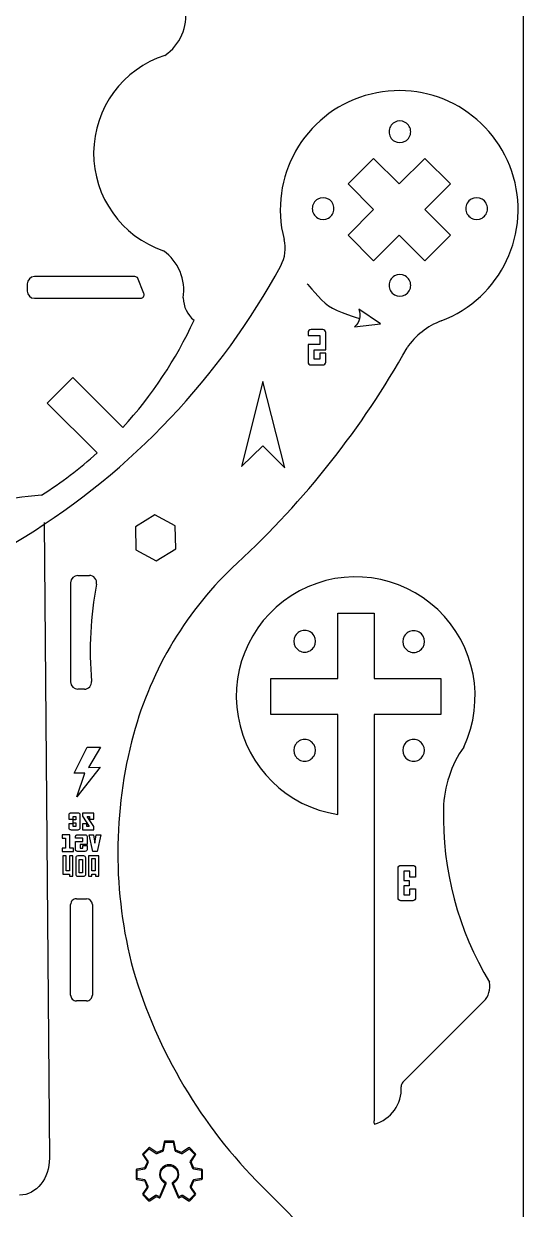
# Model space of a CAD drawing. Extents: x 88 to 1548, y 169 to 1230.
# Drawn here: x 908 to 1094.8, y 420.2 to 855.4 of the extents above; entities that cross this region are included whole.
import ezdxf

# ---------------------------------------------------------------- set-up
doc = ezdxf.new("R2010")
doc.units = 0
doc.layers.add('corte', color=7, linetype='CONTINUOUS')
doc.layers.add('Grabado', color=7, linetype='CONTINUOUS')

msp = doc.modelspace()

# ---------------------------------------------------------------- linework, layer by layer
at = {"layer": 'corte', "color": 1}
for points in [[(1050.131625, 815.74332)], [(1027.095675, 796.580947), (1036.4913, 787.18533), (1027.095675, 777.78972), (1036.4913, 768.39411), (1045.886925, 777.78972), (1055.28255, 768.39411), (1064.678175, 777.78972), (1055.28255, 787.18533), (1064.678175, 796.580947), (1055.28255, 805.976557), (1045.886925, 796.580947), (1036.4913, 805.976557)], [(1021.94475, 787.556482)], [(1078.318425, 787.556482)], [(1050.131625, 759.369645)], [(963.825675, 662.669452), (963.621075, 671.105602), (956.2128, 675.14646), (949.0092, 670.751167), (949.213875, 662.315017), (956.622075, 658.27416)], [(1011.19965, 632.705857)], [(1051.2213, 632.592375)], [(1011.159975, 592.684207)], [(1051.181625, 592.684207)]]:
    msp.add_lwpolyline(points, close=True, dxfattribs=at)
for points in [[(948.428025, 762.590295), (911.959425, 762.590295)], [(952.1211, 756.44352), (949.79535, 762.21162)], [(909.30195, 759.93282), (909.30195, 757.275345)], [(911.959425, 754.61787), (950.888775, 754.61787)], [(944.3841, 707.23434), (926.03205, 725.553922), (916.6365, 716.158305), (934.988475, 697.83873)], [(927.8949, 652.877175), (932.110275, 652.877175)], [(925.237425, 650.2197), (925.237425, 613.780852)], [(1023.35715, 639.004087), (1036.644525, 639.004087)], [(1023.35715, 615.086767), (1023.35715, 639.004087)], [(1036.644525, 639.004087), (1036.644525, 615.086767)], [(998.77545, 615.086767), (1023.35715, 615.086767)], [(998.77545, 601.79937), (998.77545, 615.086767)], [(1036.644525, 615.086767), (1061.226225, 615.086767)], [(1061.226225, 615.086767), (1061.226225, 601.79937)], [(930.279525, 611.1234), (927.8949, 611.1234)], [(1023.35715, 601.79937), (998.77545, 601.79937)], [(1023.35715, 565.167682), (1023.35715, 601.79937)], [(1036.644525, 601.79937), (1036.644525, 452.786085)], [(1061.226225, 601.79937), (1036.644525, 601.79937)], [(925.237425, 498.8673), (925.237425, 532.097925)], [(927.36345, 534.223875), (931.0839, 534.223875)], [(933.20985, 532.097925), (933.20985, 498.8673)], [(931.0839, 496.741275), (927.36345, 496.741275)], [(1047.26805, 466.865182), (1076.889075, 496.486192)], [(995.435325, 428.68755), (1016.4393, 407.683575)]]:
    msp.add_lwpolyline(points, dxfattribs=at)
for points in [[(959.892225, 843.80649), (965.446205, 847.653399), (968.356927, 854.302825), (967.415475, 860.993047)], [(959.892225, 843.80649), (944.380275, 838.808876), (933.81999, 824.429257), (933.693591, 808.132609)], [(1087.258222, 801.149016), (1079.743065, 823.414722), (1055.953789, 835.739049), (1033.430549, 829.035104)], [(1033.430549, 829.035104), (1010.907309, 822.331159), (997.729611, 799.003773), (1003.61355, 776.252542)], [(1044.15225, 819.195513), (1042.9189, 818.483438), (1042.159125, 817.16747), (1042.159125, 815.74332)], [(1048.1385, 819.195513), (1046.90515, 819.907588), (1045.3856, 819.907588), (1044.15225, 819.195513)], [(1050.131625, 815.74332), (1050.131625, 817.16747), (1049.37185, 818.483438), (1048.1385, 819.195513)], [(1042.159125, 815.74332), (1042.159125, 814.319169), (1042.9189, 813.0032), (1044.15225, 812.291125)], [(1048.1385, 812.291125), (1049.37185, 813.0032), (1050.131625, 814.319169), (1050.131625, 815.74332)], [(1044.15225, 812.291125), (1045.3856, 811.57905), (1046.90515, 811.57905), (1048.1385, 812.291125)], [(933.693591, 808.132609), (933.567193, 791.83596), (943.903161, 777.294268), (959.335725, 772.056645)], [(1061.339625, 746.34684), (1083.318589, 754.663351), (1094.773379, 778.883311), (1087.258222, 801.149016)], [(1015.963086, 791.015408), (1014.728556, 790.301535), (1013.969424, 788.982551), (1013.972325, 787.556482)], [(1019.953989, 791.015408), (1018.719458, 791.729281), (1017.197617, 791.729281), (1015.963086, 791.015408)], [(1021.94475, 787.556482), (1021.947651, 788.982551), (1021.188519, 790.301535), (1019.953989, 791.015408)], [(1072.336761, 791.015408), (1071.102231, 790.301535), (1070.343099, 788.982551), (1070.346, 787.556482)], [(1076.327664, 791.015408), (1075.093133, 791.729281), (1073.571292, 791.729281), (1072.336761, 791.015408)], [(1078.318425, 787.556482), (1078.321326, 788.982551), (1077.562194, 790.301535), (1076.327664, 791.015408)], [(1013.972325, 787.556482), (1013.969424, 786.130414), (1014.728556, 784.811429), (1015.963086, 784.097556)], [(1015.963086, 784.097556), (1017.197617, 783.383683), (1018.719458, 783.383683), (1019.953989, 784.097556)], [(1019.953989, 784.097556), (1021.188519, 784.811429), (1021.947651, 786.130414), (1021.94475, 787.556482)], [(1070.346, 787.556482), (1070.343099, 786.130414), (1071.102231, 784.811429), (1072.336761, 784.097556)], [(1072.336761, 784.097556), (1073.571292, 783.383683), (1075.093133, 783.383683), (1076.327664, 784.097556)], [(1076.327664, 784.097556), (1077.562194, 784.811429), (1078.321326, 786.130414), (1078.318425, 787.556482)], [(1002.42765, 766.587315), (1004.031773, 769.542912), (1004.455558, 772.99681), (1003.61355, 776.252542)], [(966.59145, 754.755495), (967.636556, 761.43029), (964.829341, 768.124047), (959.335725, 772.056645)], [(908.235, 666.981037), (947.783785, 691.398125), (980.256447, 725.73712), (1002.42765, 766.587315)], [(911.959425, 762.590295), (910.491743, 762.590292), (909.301953, 761.400501), (909.30195, 759.93282)], [(949.79535, 762.21162), (949.382315, 762.459426), (948.909695, 762.590317), (948.428025, 762.590295)], [(1044.15225, 762.821838), (1042.9189, 762.109763), (1042.159125, 760.793795), (1042.159125, 759.369645)], [(1048.1385, 762.821838), (1046.90515, 763.533913), (1045.3856, 763.533913), (1044.15225, 762.821838)], [(1050.131625, 759.369645), (1050.131625, 760.793795), (1049.37185, 762.109763), (1048.1385, 762.821838)], [(909.30195, 757.275345), (909.301953, 755.807663), (910.491743, 754.617873), (911.959425, 754.61787)], [(1042.159125, 759.369645), (1042.159125, 757.945494), (1042.9189, 756.629525), (1044.15225, 755.91745)], [(1048.1385, 755.91745), (1049.37185, 756.629525), (1050.131625, 757.945494), (1050.131625, 759.369645)], [(950.888775, 754.61787), (951.330336, 754.617871), (951.743051, 754.837225), (951.990094, 755.203211)], [(951.990094, 755.203211), (952.237137, 755.569197), (952.286231, 756.033998), (952.1211, 756.44352)], [(966.59145, 754.755495), (966.625083, 751.578534), (968.078018, 748.583166), (970.5522, 746.59002)], [(1044.15225, 755.91745), (1045.3856, 755.205375), (1046.90515, 755.205375), (1048.1385, 755.91745)], [(944.3841, 707.23434), (955.129691, 718.88923), (963.961779, 732.172303), (970.5522, 746.59002)], [(1061.339625, 746.34684), (1056.232064, 744.414216), (1051.843902, 740.954999), (1048.772175, 736.439835)], [(986.443425, 657.44556), (1011.23636, 680.342974), (1032.270079, 707.000711), (1048.772175, 736.439835)], [(914.5668, 682.373145), (921.802167, 686.93717), (928.634251, 692.111191), (934.988475, 697.83873)], [(914.5668, 682.373145), (901.529083, 681.393508), (888.731614, 678.337112), (876.658275, 673.31952)], [(757.173, 666.981037), (803.470569, 638.3973), (861.937431, 638.3973), (908.235, 666.981037)], [(986.443425, 657.44556), (968.056256, 640.464157), (954.839243, 618.634735), (948.3144, 594.471075)], [(927.8949, 652.877175), (926.427218, 652.877172), (925.237428, 651.687381), (925.237425, 650.2197)], [(934.156634, 651.915207), (933.651759, 652.524544), (932.901597, 652.877186), (932.110275, 652.877175)], [(1060.095409, 640.33081), (1046.390567, 653.335288), (1025.896938, 656.099383), (1009.236506, 647.190445)], [(934.721475, 649.725705), (932.495289, 637.958475), (931.891552, 625.941749), (932.9271, 614.010645)], [(934.721475, 649.725705), (934.868571, 650.503235), (934.66151, 651.305871), (934.156634, 651.915207)], [(1009.236506, 647.190445), (992.576075, 638.281508), (983.495192, 619.702848), (986.700538, 601.083909)], [(1069.611, 589.901295), (1077.634565, 607.005725), (1073.800251, 627.326333), (1060.095409, 640.33081)], [(1011.19965, 632.705857), (1009.774928, 632.706731), (1008.458057, 631.947153), (1007.745444, 630.713453)], [(1014.653856, 630.713453), (1013.941243, 631.947153), (1012.624372, 632.706731), (1011.19965, 632.705857)], [(1051.2213, 632.592375), (1049.796578, 632.593249), (1048.479707, 631.833671), (1047.767094, 630.599971)], [(1054.675506, 630.599971), (1053.962893, 631.833671), (1052.646022, 632.593249), (1051.2213, 632.592375)], [(1007.745444, 630.713453), (1007.032831, 629.479754), (1007.032831, 627.959521), (1007.745444, 626.725821)], [(1007.745444, 626.725821), (1008.458057, 625.492121), (1009.774928, 624.732543), (1011.19965, 624.733417)], [(1011.19965, 624.733417), (1012.624372, 624.732543), (1013.941243, 625.492121), (1014.653856, 626.725821)], [(1014.653856, 626.725821), (1015.366469, 627.959521), (1015.366469, 629.479754), (1014.653856, 630.713453)], [(1047.767094, 630.599971), (1047.054481, 629.366271), (1047.054481, 627.846038), (1047.767094, 626.612338)], [(1054.675506, 626.612338), (1055.388119, 627.846038), (1055.388119, 629.366271), (1054.675506, 630.599971)], [(1047.767094, 626.612338), (1048.479707, 625.378639), (1049.796578, 624.619061), (1051.2213, 624.619935)], [(1051.2213, 624.619935), (1052.646022, 624.619061), (1053.962893, 625.378639), (1054.675506, 626.612338)], [(925.237425, 613.780852), (925.23744, 612.313179), (926.427227, 611.123403), (927.8949, 611.1234)], [(932.238228, 611.984811), (932.741579, 612.533727), (932.991492, 613.268671), (932.9271, 614.010645)], [(930.279525, 611.1234), (931.024287, 611.123387), (931.734877, 611.435895), (932.238228, 611.984811)], [(986.700538, 601.083909), (989.905885, 582.46497), (1004.676692, 567.992502), (1023.35715, 565.167682)], [(948.3144, 594.471075), (940.684519, 566.215111), (940.637644, 536.447152), (948.1785, 508.1673)], [(1011.159975, 592.684207), (1009.735253, 592.685081), (1008.418382, 591.925503), (1007.705769, 590.691803)], [(1014.614181, 590.691803), (1013.901568, 591.925503), (1012.584697, 592.685081), (1011.159975, 592.684207)], [(1051.181625, 592.684207), (1049.756903, 592.685081), (1048.440032, 591.925503), (1047.727419, 590.691803)], [(1054.635831, 590.691803), (1053.923218, 591.925503), (1052.606347, 592.685081), (1051.181625, 592.684207)], [(1007.705769, 590.691803), (1006.993156, 589.458104), (1006.993156, 587.937871), (1007.705769, 586.704171)], [(1014.614181, 586.704171), (1015.326794, 587.937871), (1015.326794, 589.458104), (1014.614181, 590.691803)], [(1047.727419, 590.691803), (1047.014806, 589.458104), (1047.014806, 587.937871), (1047.727419, 586.704171)], [(1054.635831, 586.704171), (1055.348444, 587.937871), (1055.348444, 589.458104), (1054.635831, 590.691803)], [(1069.611, 589.901295), (1064.929607, 583.267037), (1062.330686, 575.388578), (1062.1458, 567.271027)], [(1007.705769, 586.704171), (1008.418382, 585.470471), (1009.735253, 584.710893), (1011.159975, 584.711767)], [(1011.159975, 584.711767), (1012.584697, 584.710893), (1013.901568, 585.470471), (1014.614181, 586.704171)], [(1047.727419, 586.704171), (1048.440032, 585.470471), (1049.756903, 584.710893), (1051.181625, 584.711767)], [(1051.181625, 584.711767), (1052.606347, 584.710893), (1053.923218, 585.470471), (1054.635831, 586.704171)], [(1062.1458, 567.271027), (1061.635224, 544.85214), (1067.514115, 522.750747), (1079.0958, 503.548357)], [(925.860138, 533.601215), (925.461431, 533.202522), (925.237434, 532.661772), (925.237425, 532.097925)], [(927.36345, 534.223875), (926.799603, 534.223885), (926.258845, 533.999908), (925.860138, 533.601215)], [(933.20985, 532.097925), (933.209831, 533.272047), (932.258022, 534.223856), (931.0839, 534.223875)], [(948.1785, 508.1673), (957.053656, 478.146583), (973.299252, 450.823631), (995.435325, 428.68755)], [(1076.889075, 496.486192), (1078.738604, 498.335721), (1079.563253, 500.974838), (1079.0958, 503.548357)], [(925.237425, 498.8673), (925.237414, 498.303439), (925.461402, 497.76267), (925.860111, 497.363961)], [(925.860111, 497.363961), (926.258821, 496.965252), (926.79959, 496.741264), (927.36345, 496.741275)], [(931.0839, 496.741275), (931.647747, 496.741284), (932.188497, 496.96528), (932.58719, 497.363988)], [(932.58719, 497.363988), (932.985883, 497.762695), (933.209861, 498.303452), (933.20985, 498.8673)], [(1047.26805, 466.865182), (1046.811273, 466.408387), (1046.586966, 465.768686), (1046.65845, 465.12666)], [(1036.876725, 451.508467), (1042.901167, 453.229739), (1046.951023, 458.867979), (1046.65845, 465.12666)], [(1036.644525, 452.786085), (1036.494386, 452.348817), (1036.582327, 451.864942), (1036.876725, 451.508467)]]:
    msp.add_open_spline(points, degree=3, dxfattribs=at)
at = {"layer": 'Grabado', "color": 2}
msp.add_lwpolyline([(294.476386, 1112.399637), (1091.43413, 1112.399637), (1091.43413, 315.441893), (294.476386, 315.441893)], close=True, dxfattribs=at)
at = {"layer": 'Grabado', "color": 5}
for points in [[(1029.495483, 744.162828), (1039.039233, 745.250328), (1031.070483, 750.604391)], [(1012.449738, 742.073906), (1012.449738, 740.993906), (1016.769738, 740.993906), (1016.769738, 737.609906)], [(1017.849738, 743.153913), (1013.529738, 743.153913)], [(1018.929738, 731.237906), (1018.929738, 734.495906), (1016.769738, 734.495906), (1016.769738, 732.335906), (1014.609738, 732.335906), (1014.609738, 735.701906), (1018.929738, 735.701906), (1018.929738, 742.073906)], [(1016.769738, 737.609906), (1012.449738, 737.609906), (1012.449738, 731.237906)], [(1013.529738, 730.157906), (1017.849738, 730.157906)], [(915.460291, 672.305278), (917.444806, 438.966965)], [(924.56725, 565.041266), (924.56725, 563.456891)], [(924.56725, 563.456891), (926.1985, 563.456891), (926.1985, 564.422516), (927.1735, 564.422516), (927.1735, 563.147516), (926.001625, 563.147516), (926.001625, 562.050641), (927.1735, 562.050641), (927.1735, 560.775641), (926.1985, 560.775641), (926.1985, 561.750641), (924.56725, 561.750641), (924.56725, 560.166266)], [(927.97975, 565.650641), (925.382875, 565.650641)], [(928.786, 560.166266), (928.786, 565.041266)], [(925.382875, 559.556891), (927.97975, 559.556891)], [(929.663733, 555.178766), (929.663733, 556.463141), (927.057483, 556.463141), (927.057483, 557.072516)], [(927.873108, 557.681891), (930.469983, 557.681891)], [(931.276233, 557.072516), (931.276233, 554.081891), (928.688733, 554.081891), (928.688733, 552.806891), (929.663733, 552.806891), (929.663733, 553.781891), (931.276233, 553.781891), (931.276233, 552.197516)], [(927.057483, 552.197516), (927.057483, 555.178766), (929.663733, 555.178766)], [(930.469983, 551.588141), (927.873108, 551.588141)], [(1045.462075, 534.539208), (1045.462075, 545.375208)], [(1046.542075, 546.455208), (1050.862075, 546.455208)], [(1051.942075, 545.375208), (1051.942075, 542.117208), (1049.782075, 542.117208), (1049.782075, 544.277208), (1047.622075, 544.277208), (1047.622075, 540.911208), (1049.566075, 540.911208), (1049.566075, 539.003208), (1047.622075, 539.003208), (1047.622075, 535.637208), (1049.782075, 535.637208), (1049.782075, 537.797208), (1051.942075, 537.797208)], [(1051.942075, 537.797208), (1051.942075, 534.539208)], [(1050.862075, 533.459208), (1046.542075, 533.459208)]]:
    msp.add_lwpolyline(points, dxfattribs=at)
for points in [[(1029.495483, 744.162828)], [(995.821308, 724.119663), (988.03537, 692.848413), (995.821308, 700.488101), (1003.884745, 692.423726)], [(931.36564, 589.800303), (936.204865, 589.800303), (931.829665, 582.441971), (936.07234, 582.508271), (927.454465, 571.603361), (930.503815, 580.353806), (926.59264, 580.353806)], [(929.547723, 565.650641), (929.547723, 564.525641), (932.050848, 560.775641), (931.178973, 560.775641), (931.178973, 561.750641), (929.547723, 561.750641), (929.547723, 559.556891), (933.766473, 559.556891), (933.766473, 560.681891), (931.272723, 564.422516), (932.153973, 564.422516), (932.153973, 563.456891), (933.766473, 563.456891), (933.766473, 565.650641)], [(922.077018, 556.453766), (923.380143, 556.453766), (923.380143, 552.806891), (922.077018, 552.806891), (922.077018, 551.588141), (926.295768, 551.588141), (926.295768, 552.806891), (925.002018, 552.806891), (925.002018, 557.681891), (922.077018, 557.681891)], [(932.00983, 557.681891), (933.650455, 557.681891), (934.14733, 554.644391), (934.662955, 557.681891), (936.294205, 557.681891), (934.944205, 551.588141), (933.369205, 551.588141)]]:
    msp.add_lwpolyline(points, close=True, dxfattribs=at)
at = {"layer": 'Grabado', "color": 7}
for points in [[(924.795085, 548.996996), (924.795085, 544.500746), (923.557585, 544.500746), (923.557585, 549.945746), (922.320085, 549.945746), (922.320085, 543.263246), (924.877585, 543.263246), (924.877585, 542.479496), (926.05321, 542.479496), (926.05321, 549.945746), (924.795085, 549.945746)], [(928.331628, 543.706683), (928.331628, 548.677308), (929.569128, 548.677308), (929.569128, 543.706683)], [(930.064128, 549.925121)], [(931.82692, 549.945746), (931.82692, 542.479496), (933.06442, 542.479496), (933.06442, 543.263246), (934.38442, 543.263246), (934.38442, 542.479496), (935.560045, 542.479496), (935.560045, 549.945746)], [(934.30192, 548.996996), (934.30192, 544.500746), (933.06442, 544.500746), (933.06442, 548.996996)]]:
    msp.add_lwpolyline(points, close=True, dxfattribs=at)
for points in [[(927.094128, 549.182621), (927.094128, 543.211683)], [(930.064128, 549.925121), (927.836628, 549.925121)], [(930.806628, 543.211683), (930.806628, 549.182621)], [(927.836628, 542.479496), (930.187878, 542.479496)], [(959.57359, 444.967458), (959.57359, 444.964458), (959.00524, 441.913188), (959.00524, 441.910188)], [(959.369515, 441.851831), (959.930515, 444.872336), (959.933665, 444.872238)], [(962.944915, 445.247523), (959.91274, 445.247523), (959.914915, 445.247238)], [(959.933665, 444.872238), (962.920465, 444.872238), (963.484465, 441.845876), (963.484465, 441.845876)], [(959.941165, 444.894213), (959.941165, 444.888213)], [(959.941165, 444.886713), (959.941165, 444.894213)], [(963.85459, 441.916473), (963.28774, 444.956021)], [(951.71509, 440.156531), (953.41579, 437.676551)], [(953.881165, 442.731828), (953.894665, 442.746453), (951.74284, 440.601918), (951.74284, 440.598918)], [(953.72404, 437.867321), (953.72404, 437.873321), (952.018915, 440.357696), (954.13414, 442.465608), (956.650765, 440.738553)], [(956.882665, 441.036911), (956.882665, 441.039911), (954.32794, 442.794791), (954.32794, 442.794791)], [(959.00374, 441.895488), (958.98649, 441.892488), (956.926915, 441.041411), (956.919415, 441.039911)], [(957.075565, 440.701953), (959.10439, 441.539838), (959.07214, 441.529563)], [(963.781765, 441.529466), (963.749515, 441.539741), (965.77249, 440.703318)], [(965.950165, 441.037308), (965.942665, 441.040308), (963.88309, 441.892848), (963.86659, 441.895848)], [(968.54014, 442.798263), (968.54014, 442.795263), (965.986915, 441.043308), (965.986915, 441.041808)], [(966.195865, 440.735568), (968.718265, 442.468473), (970.832065, 440.359098), (969.127015, 437.873261), (969.127015, 437.867261)], [(971.12269, 440.597973), (971.12269, 440.600973), (968.97814, 442.741113)], [(969.44674, 437.677046), (971.14894, 440.157026), (971.14894, 440.158526)], [(952.484365, 435.465753), (949.53274, 434.919363), (949.52524, 434.917863)], [(953.42779, 437.625251), (953.42779, 437.617751), (952.516615, 435.496653), (952.516615, 435.490653)], [(952.84924, 435.365366), (953.74279, 437.449841)], [(969.108265, 437.449781), (969.100765, 437.464406), (970.001665, 435.355031)], [(970.346065, 435.501543), (969.44224, 437.618246), (969.43474, 437.625746)], [(973.343665, 434.917121), (973.297165, 434.744276), (973.330915, 434.921516), (970.386565, 435.466443)], [(949.260115, 434.575091), (949.260115, 431.545788)], [(949.534015, 431.200091), (949.534015, 431.200091), (952.402165, 430.671281)], [(952.48024, 431.035218), (952.47274, 431.038218), (949.61779, 431.564096), (949.61779, 434.558238), (952.538665, 435.098763), (952.538665, 435.098763)], [(970.313665, 435.098681), (970.313665, 435.098681), (973.237465, 434.556693), (973.237465, 431.565483), (970.382515, 431.038136), (970.375015, 431.036636)], [(970.468165, 430.671971), (973.33489, 431.200781), (973.33489, 431.202281)], [(973.611715, 431.546516), (973.611715, 434.575818)], [(953.33854, 428.336126), (951.70234, 425.958686)], [(956.43994, 425.235798), (954.129865, 423.652301), (952.01464, 425.763146), (953.64064, 428.125938), (953.64064, 428.127438)], [(952.447915, 430.624406), (953.33854, 428.381726), (953.33854, 428.374226)], [(953.66239, 428.541986), (952.777615, 430.772943), (952.777615, 430.775943)], [(959.69044, 429.930581), (959.917465, 429.794351), (957.831565, 424.745028), (956.87209, 425.262123)], [(958.154215, 424.526051), (958.154215, 424.532051), (960.27529, 429.664863), (960.27529, 429.666363)], [(959.74369, 430.359311), (959.73469, 430.366811), (959.72269, 430.374311)], [(960.154015, 430.094103), (960.146515, 430.097103), (959.87989, 430.255308), (959.87989, 430.255308)], [(962.570365, 429.674081), (962.570365, 429.672581), (964.69729, 424.554416)], [(962.976115, 430.257123), (962.976115, 430.255623), (962.719765, 430.100351)], [(962.91754, 429.804648), (962.91004, 429.813423), (962.91754, 429.813648)], [(962.91754, 429.813648), (962.91754, 429.809148)], [(965.97919, 425.260721), (965.02264, 424.746566), (962.92789, 429.788553), (963.16519, 429.932111), (963.15769, 429.930611)], [(963.127015, 430.374311), (963.110515, 430.364036), (963.096265, 430.349411)], [(969.219415, 428.120126), (970.832215, 425.760266), (968.721415, 423.649428), (966.40549, 425.240246)], [(970.073215, 430.770033), (969.179665, 428.534681)], [(969.526015, 428.382341), (969.526015, 428.385341), (970.425415, 430.630946)], [(971.15344, 425.963793), (969.526015, 428.341241), (969.526015, 428.344241)], [(951.73309, 425.522156), (951.74059, 425.517656), (953.892415, 423.370188)], [(954.32749, 423.324806), (954.32749, 423.326306), (956.67274, 424.933241), (956.68024, 424.937741)], [(956.69524, 424.937741), (956.69524, 424.936241), (957.729415, 424.378136), (957.729415, 424.376636)], [(965.126515, 424.377168), (965.126515, 424.378668), (966.170965, 424.938243), (966.178465, 424.941243)], [(966.191965, 424.932468), (966.191965, 424.932468), (968.534215, 423.324071), (968.541715, 423.321071)], [(968.97094, 423.363521), (968.97094, 423.365021), (971.12569, 425.519808), (971.13319, 425.525808)]]:
    msp.add_lwpolyline(points, dxfattribs=at)
at = {"layer": 'Grabado', "color": 5}
for points in [[(1012.140483, 759.916578), (1012.140483, 759.916578), (1016.79142, 754.072203), (1019.90767, 751.878453)], [(1019.90767, 751.878453), (1023.21517, 749.545953), (1031.362983, 747.176891), (1031.362983, 747.176891)], [(1031.070483, 750.604391), (1032.007983, 748.359078), (1031.359233, 745.763141), (1029.495483, 744.162828)], [(1012.755738, 742.829913), (1012.551738, 742.625898), (1012.449738, 742.373898), (1012.449738, 742.073906)], [(1013.529738, 743.153913), (1013.229738, 743.153898), (1012.971738, 743.045898), (1012.755738, 742.829913)], [(1018.605738, 742.829913), (1018.40173, 743.045898), (1018.14973, 743.153898), (1017.849738, 743.153913)], [(1018.929738, 742.073906), (1018.92973, 742.373898), (1018.82173, 742.625898), (1018.605738, 742.829913)], [(1012.449738, 731.237906), (1012.449738, 730.937906), (1012.551738, 730.679906), (1012.755738, 730.463906)], [(1018.605738, 730.463906), (1018.82173, 730.679906), (1018.92973, 730.937906), (1018.929738, 731.237906)], [(1012.755738, 730.463906), (1012.971738, 730.259906), (1013.229738, 730.157906), (1013.529738, 730.157906)], [(1017.849738, 730.157906), (1018.14973, 730.157906), (1018.40173, 730.259906), (1018.605738, 730.463906)], [(924.632875, 565.275641), (924.589125, 565.200641), (924.56725, 565.122516), (924.56725, 565.041266)], [(924.811, 565.472516), (924.736, 565.416266), (924.676625, 565.350641), (924.632875, 565.275641)], [(925.064125, 565.603766), (924.970375, 565.572516), (924.886, 565.528766), (924.811, 565.472516)], [(925.382875, 565.650641), (925.270375, 565.650641), (925.164125, 565.635016), (925.064125, 565.603766)], [(928.551625, 565.463141), (928.395375, 565.588141), (928.20475, 565.650641), (927.97975, 565.650641)], [(928.786, 565.041266), (928.786, 565.203766), (928.707875, 565.344391), (928.551625, 565.463141)], [(924.56725, 560.166266), (924.56725, 560.085016), (924.589125, 560.006891), (924.632875, 559.931891)], [(924.632875, 559.931891), (924.676625, 559.856891), (924.736, 559.791266), (924.811, 559.735016)], [(924.811, 559.735016), (924.886, 559.678766), (924.970375, 559.635016), (925.064125, 559.603766)], [(925.064125, 559.603766), (925.164125, 559.572516), (925.270375, 559.556891), (925.382875, 559.556891)], [(927.057483, 557.072516), (927.057483, 557.153766), (927.079358, 557.231891), (927.123108, 557.306891)], [(927.123108, 557.306891), (927.166858, 557.381891), (927.226233, 557.447516), (927.301233, 557.503766)], [(927.301233, 557.503766), (927.376233, 557.560016), (927.460608, 557.603766), (927.554358, 557.635016)], [(927.554358, 557.635016), (927.654358, 557.666266), (927.760608, 557.681891), (927.873108, 557.681891)], [(927.97975, 559.556891), (928.20475, 559.556891), (928.395375, 559.616266), (928.551625, 559.735016)], [(928.551625, 559.735016), (928.707875, 559.860016), (928.786, 560.003766), (928.786, 560.166266)], [(930.469983, 557.681891), (930.694983, 557.681891), (930.885608, 557.619391), (931.041858, 557.494391)], [(931.041858, 557.494391), (931.198108, 557.375641), (931.276233, 557.235016), (931.276233, 557.072516)], [(927.123108, 551.963141), (927.079358, 552.038141), (927.057483, 552.116266), (927.057483, 552.197516)], [(927.301233, 551.766266), (927.226233, 551.822516), (927.166858, 551.888141), (927.123108, 551.963141)], [(927.554358, 551.635016), (927.460608, 551.666266), (927.376233, 551.710016), (927.301233, 551.766266)], [(927.873108, 551.588141), (927.760608, 551.588141), (927.654358, 551.603766), (927.554358, 551.635016)], [(931.041858, 551.766266), (930.885608, 551.647516), (930.694983, 551.588141), (930.469983, 551.588141)], [(931.276233, 552.197516), (931.276233, 552.035016), (931.198108, 551.891266), (931.041858, 551.766266)], [(1045.462075, 545.375208), (1045.462075, 545.675208), (1045.570075, 545.933208), (1045.786075, 546.149208)], [(1045.786075, 546.149208), (1045.990075, 546.353208), (1046.242075, 546.455208), (1046.542075, 546.455208)], [(1050.862075, 546.455208), (1051.162075, 546.455208), (1051.420075, 546.353208), (1051.636075, 546.149208)], [(1051.636075, 546.149208), (1051.840075, 545.933208), (1051.942075, 545.675208), (1051.942075, 545.375208)], [(1045.786075, 533.783208), (1045.570075, 533.987223), (1045.462075, 534.239223), (1045.462075, 534.539208)], [(1046.542075, 533.459208), (1046.242075, 533.459223), (1045.990075, 533.567223), (1045.786075, 533.783208)], [(1051.636075, 533.783208), (1051.420075, 533.567223), (1051.162075, 533.459223), (1050.862075, 533.459208)], [(1051.942075, 534.539208), (1051.942075, 534.239223), (1051.840075, 533.987223), (1051.636075, 533.783208)], [(917.444806, 438.966965), (917.510668, 431.50248), (912.62717, 425.445413), (906.511041, 425.396484)]]:
    msp.add_open_spline(points, degree=3, dxfattribs=at)
at = {"layer": 'Grabado', "color": 7}
for points in [[(927.31069, 549.708558), (927.166315, 549.564183), (927.094128, 549.388871), (927.094128, 549.182621)], [(927.836628, 549.925121), (927.630378, 549.925121), (927.455065, 549.852933), (927.31069, 549.708558)], [(930.590065, 549.708558), (930.44569, 549.852933), (930.270378, 549.925121), (930.064128, 549.925121)], [(930.806628, 549.182621), (930.806628, 549.388871), (930.73444, 549.564183), (930.590065, 549.708558)], [(927.094128, 543.211683), (927.094128, 543.005433), (927.152565, 542.833558), (927.26944, 542.696058)], [(927.26944, 542.696058), (927.386315, 542.565433), (927.575378, 542.493246), (927.836628, 542.479496)], [(930.187878, 542.479496), (930.366628, 542.506996), (930.51444, 542.589496), (930.631315, 542.726996)], [(930.631315, 542.726996), (930.74819, 542.871371), (930.806628, 543.032933), (930.806628, 543.211683)], [(959.914915, 445.247238), (959.73379, 445.247238), (959.61034, 445.138166), (959.57359, 444.967458)], [(959.941165, 444.888213), (959.940715, 444.885963), (959.941165, 444.888446), (959.941165, 444.886713)], [(963.28774, 444.956021), (963.26074, 445.136051), (963.123415, 445.247523), (962.944915, 445.247523)], [(951.74284, 440.598918), (951.62974, 440.477538), (951.60619, 440.301738), (951.71509, 440.156531)], [(954.10534, 442.849016), (954.028165, 442.841516), (953.942215, 442.807166), (953.881165, 442.731828)], [(954.32794, 442.794791), (954.25744, 442.841141), (954.182515, 442.856441), (954.10534, 442.849016)], [(956.650765, 440.738553), (956.784865, 440.636801), (956.93179, 440.633103), (957.075565, 440.701953)], [(956.919415, 441.039911), (956.919415, 441.041411), (956.864665, 441.050561), (956.882665, 441.036911)], [(958.99624, 441.898488), (958.98874, 441.890613), (958.98124, 441.891738), (959.00374, 441.895488)], [(959.00524, 441.910188), (959.00524, 441.920613), (959.00524, 441.906438), (958.99624, 441.898488)], [(959.07214, 441.529563), (959.162065, 441.548763), (959.223265, 441.596688), (959.27134, 441.651146)], [(959.27134, 441.651146), (959.31934, 441.705296), (959.356465, 441.768971), (959.369515, 441.851831)], [(963.484465, 441.845876), (963.500215, 441.765176), (963.536215, 441.703053), (963.584065, 441.649586)], [(963.584065, 441.649586), (963.632065, 441.596111), (963.69199, 441.548778), (963.781765, 441.529466)], [(963.86659, 441.900348), (963.85834, 441.909198), (963.85309, 441.924048), (963.85459, 441.916473)], [(963.86659, 441.895848), (963.88684, 441.891348), (963.87709, 441.891348), (963.86659, 441.900348)], [(965.77249, 440.703318), (965.91844, 440.628258), (966.063115, 440.642643), (966.195865, 440.735568)], [(965.986915, 441.041808), (965.994415, 441.046308), (965.935915, 441.044808), (965.950165, 441.037308)], [(968.97814, 442.741113), (968.857465, 442.871336), (968.673865, 442.882271), (968.54014, 442.798263)], [(971.14894, 440.158526), (971.25634, 440.303373), (971.23354, 440.476818), (971.12269, 440.597973)], [(952.503115, 435.478953), (952.491115, 435.468303), (952.472365, 435.463428), (952.484365, 435.465753)], [(952.516615, 435.490653), (952.524115, 435.507153), (952.516615, 435.489903), (952.503115, 435.478953)], [(952.727665, 435.195446), (952.777915, 435.239021), (952.82164, 435.287388), (952.84924, 435.365366)], [(953.41579, 437.676551), (953.42329, 437.668376), (953.41579, 437.600418), (953.42779, 437.625251)], [(953.74279, 437.449841), (953.822065, 437.598453), (953.79979, 437.736783), (953.72404, 437.867321)], [(961.42189, 436.579533), (959.47189, 436.579533), (957.887215, 434.994911), (957.887215, 433.040471)], [(958.263715, 433.040328), (958.263715, 434.792688), (959.675815, 436.204391), (961.42339, 436.204391)], [(964.96684, 433.040471), (964.96684, 434.995353), (963.376315, 436.579533), (961.42189, 436.579533)], [(961.42339, 436.204391), (963.17584, 436.204391), (964.593265, 434.792253), (964.593265, 433.040328)], [(969.127015, 437.867261), (969.050815, 437.736723), (969.02869, 437.598393), (969.108265, 437.449781)], [(969.43474, 437.625746), (969.44824, 437.600921), (969.44224, 437.668796), (969.44674, 437.677046)], [(970.001665, 435.355031), (970.031665, 435.284306), (970.074415, 435.236426), (970.124665, 435.193901)], [(970.366315, 435.481068), (970.352815, 435.492618), (970.342315, 435.510468), (970.346065, 435.501543)], [(970.386565, 435.466443), (970.397065, 435.464193), (970.379065, 435.469443), (970.366315, 435.481068)], [(949.52524, 434.917863), (949.36459, 434.876913), (949.260115, 434.735651), (949.260115, 434.575091)], [(949.260115, 431.545788), (949.260115, 431.384763), (949.366465, 431.234561), (949.534015, 431.200091)], [(952.777615, 430.775943), (952.721365, 430.902843), (952.63369, 430.996046), (952.48024, 431.035218)], [(952.538665, 435.098763), (952.61959, 435.115113), (952.67704, 435.151863), (952.727665, 435.195446)], [(957.887215, 433.040471), (957.887215, 431.789508), (958.536265, 430.694988), (959.51614, 430.060983)], [(959.72269, 430.374311), (958.84354, 430.942436), (958.263715, 431.918148), (958.263715, 433.040328)], [(964.593265, 433.040328), (964.593265, 431.918538), (964.00999, 430.942623), (963.127015, 430.374311)], [(963.33349, 430.065378), (964.314565, 430.699623), (964.96684, 431.790993), (964.96684, 433.040471)], [(970.375015, 431.036636), (970.21999, 430.998986), (970.12684, 430.904853), (970.073215, 430.770033)], [(970.124665, 435.193901), (970.174915, 435.151376), (970.23349, 435.115061), (970.313665, 435.098681)], [(973.33489, 431.202281), (973.50004, 431.237381), (973.611715, 431.375478), (973.611715, 431.546516)], [(973.611715, 434.575818), (973.611715, 434.747793), (973.50124, 434.875301), (973.343665, 434.917121)], [(952.402165, 430.671281), (952.390165, 430.674281), (952.442665, 430.632656), (952.447915, 430.625906)], [(952.447915, 430.625906), (952.44814, 430.625688), (952.447915, 430.624406), (952.447915, 430.624406)], [(953.33854, 428.374226), (953.33104, 428.382326), (953.32729, 428.316776), (953.33854, 428.336126)], [(953.64064, 428.127438), (953.732815, 428.264336), (953.731915, 428.402403), (953.66239, 428.541986)], [(959.51614, 430.060983), (959.51674, 430.060601), (959.51689, 430.060233), (959.51614, 430.059483)], [(959.51614, 430.059483), (959.56714, 430.016358), (959.62339, 429.969041), (959.69044, 429.930581)], [(959.87989, 430.255308), (959.85214, 430.271058), (959.792365, 430.317783), (959.74369, 430.359311)], [(960.28879, 429.902208), (960.26854, 429.973758), (960.23104, 430.042706), (960.154015, 430.094103)], [(960.27529, 429.666363), (960.31279, 429.750716), (960.30904, 429.831101), (960.28879, 429.902208)], [(962.570365, 429.909918), (962.546365, 429.837618), (962.541865, 429.757271), (962.570365, 429.674081)], [(962.719765, 430.100351), (962.638615, 430.053026), (962.594065, 429.982233), (962.570365, 429.909918)], [(962.91754, 429.809148), (962.91754, 429.803898), (962.91829, 429.806898), (962.91754, 429.804648)], [(963.096265, 430.349411), (963.067015, 430.320161), (963.00604, 430.274021), (962.976115, 430.257123)], [(963.15769, 429.930611), (963.22144, 429.966611), (963.279715, 430.015008), (963.33349, 430.065378)], [(969.179665, 428.534681), (969.118915, 428.397626), (969.116665, 428.257968), (969.219415, 428.120126)], [(969.526015, 428.344241), (969.540265, 428.324891), (969.526015, 428.388116), (969.526015, 428.382341)], [(970.425415, 430.630946), (970.424665, 430.627946), (970.476415, 430.674071), (970.468165, 430.671971)], [(951.70234, 425.958686), (951.59854, 425.810651), (951.626815, 425.644526), (951.73309, 425.522156)], [(953.892415, 423.370188), (953.957665, 423.302313), (954.03739, 423.276041), (954.11074, 423.270581)], [(954.11074, 423.270581), (954.18424, 423.265331), (954.256465, 423.278531), (954.32749, 423.324806)], [(956.65234, 425.310498), (956.58109, 425.305998), (956.50849, 425.288298), (956.43994, 425.235798)], [(956.87209, 425.262123), (956.79784, 425.305248), (956.723815, 425.314923), (956.65234, 425.310498)], [(956.68024, 424.937741), (956.66974, 424.929491), (956.68024, 424.935491), (956.68774, 424.936241)], [(956.68774, 424.936241), (956.69824, 424.936878), (956.70724, 424.930241), (956.69524, 424.937741)], [(957.729415, 424.376636), (957.890215, 424.294391), (958.083565, 424.384136), (958.154215, 424.526051)], [(964.69729, 424.554416), (964.75204, 424.379591), (964.968565, 424.297841), (965.126515, 424.377168)], [(966.40549, 425.240246), (966.275065, 425.331588), (966.12559, 425.351553), (965.97919, 425.260721)], [(966.178465, 424.941243), (966.149965, 424.923618), (966.196465, 424.928793), (966.191965, 424.932468)], [(966.40549, 425.240246), (966.40504, 425.240561), (966.40474, 425.239931), (966.40549, 425.240246)], [(968.541715, 423.321071), (968.67604, 423.240806), (968.84584, 423.246221), (968.97094, 423.363521)], [(971.13319, 425.525808), (971.23549, 425.647848), (971.26324, 425.817498), (971.15344, 425.963793)]]:
    msp.add_open_spline(points, degree=3, dxfattribs=at)

doc.saveas('drawing.dxf')
